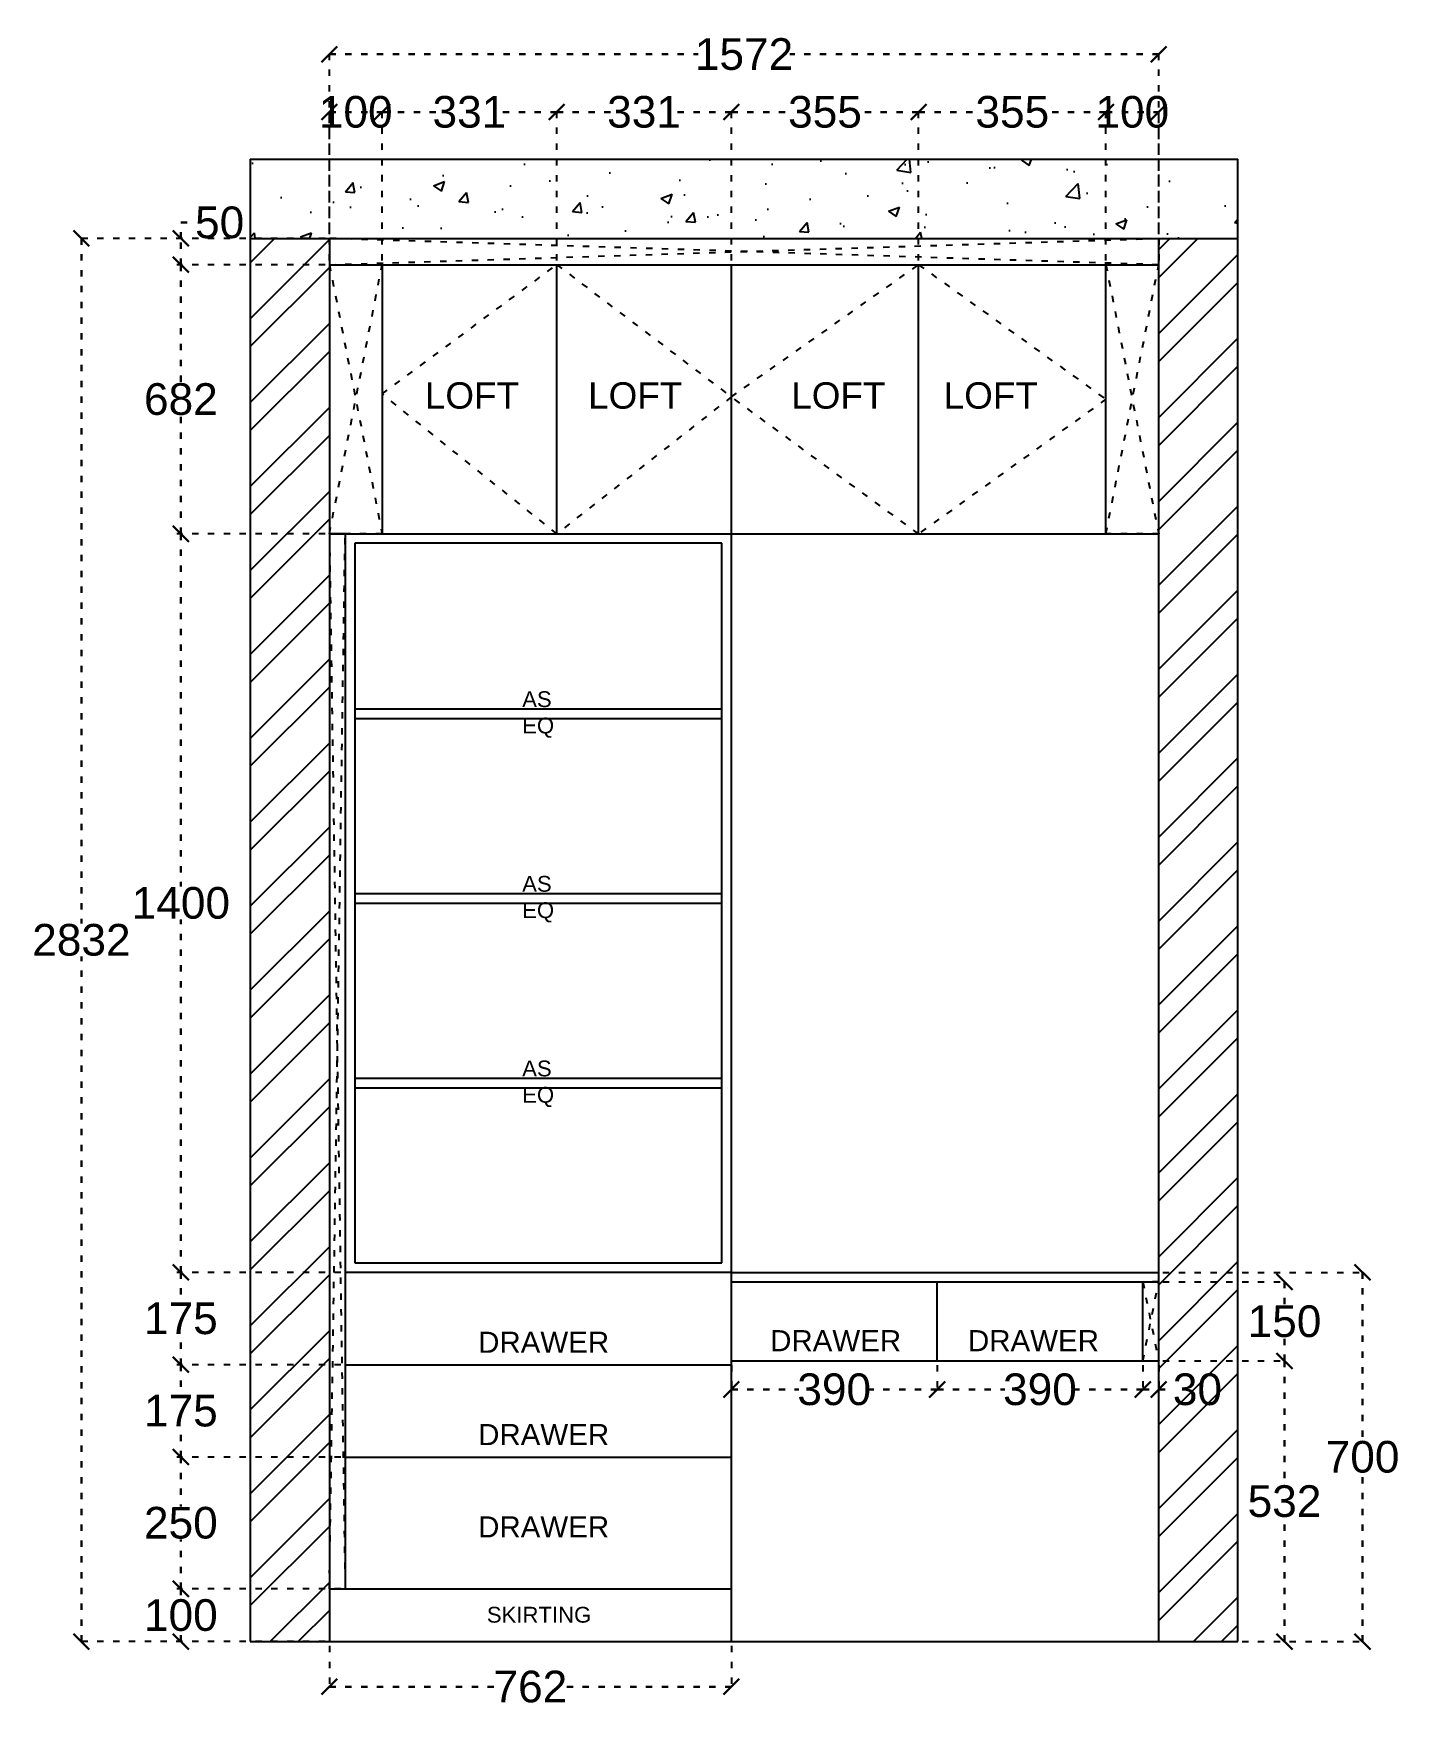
# Model space of a CAD drawing. Header units: millimetres. Extents: x 220712 to 1505573, y -354410 to 241923.
# Drawn here: x 292972 to 295560, y 116507 to 119680 of the extents above; entities that cross this region are included whole.
import ezdxf

# ---------------------------------------------------------------- set-up
doc = ezdxf.new("R2010")
doc.units = ezdxf.units.MM
doc.header["$MEASUREMENT"] = 0
doc.linetypes.add('ACAD_ISO03W100', pattern=[30, 12, -18])
doc.layers.add('Walls', color=253, linetype='Continuous')
doc.layers.add('Words', color=7, linetype='Continuous')
doc.styles.get("Standard").update_dxf_attribs({"font": 'arial.ttf'})
doc.dimstyles.get("Standard").update_dxf_attribs({"dimtxt": 60, "dimasz": 30, "dimexe": 7.75, "dimexo": 8.13, "dimgap": 0.63, "dimtad": 0, "dimtih": 1, "dimtoh": 1, "dimdec": 0, "dimzin": 0, "dimtxsty": 'Standard', "dimblk": 'OBLIQUE', "dimcen": 2.25, "dimclrd": 1, "dimclre": 1, "dimclrt": 1, "dimadec": 0, "dimazin": 0, "dimtfac": 1, "dimtdec": 0, "dimtofl": 0, "dimtmove": 0, "dimatfit": 3, "dimfxl": 1, "dimtolj": 1, "dimtzin": 0, "dimlwd": 30, "dimarcsym": 0})

# ---------------------------------------------------------------- blocks, each defined once
blk = doc.blocks.new('_Oblique')
at = {"color": 0, "linetype": 'ByBlock', "lineweight": -2}
blk.add_line((-0.5, -0.5), (0.5, 0.5), dxfattribs=at)
blk = doc.blocks.new('*D716')
at = {"layer": 'Defpoints', "color": 0, "linetype": 'ACAD_ISO03W100', "transparency": 16777216}
for p in [(293533.2, 116631.5), (294295.2, 116631.5), (294295.2, 116546)]:
    blk.add_point(p, dxfattribs=at)
at = {"layer": 'Walls', "color": 1, "linetype": 'ACAD_ISO03W100', "lineweight": -2, "transparency": 16777216}
for p, q in [((293533.2, 116623.4), (293533.2, 116538.2)), ((294295.2, 116623.4), (294295.2, 116538.2))]:
    blk.add_line(p, q, dxfattribs=at)
at = {"layer": 'Walls', "color": 1, "linetype": 'ACAD_ISO03W100', "lineweight": 30, "transparency": 16777216}
for p, q in [((293533.2, 116546), (293847.8, 116546)), ((294295.2, 116546), (293980.5, 116546))]:
    blk.add_line(p, q, dxfattribs=at)
at = {"layer": 'Walls', "color": 1, "linetype": 'ACAD_ISO03W100', "lineweight": 30, "transparency": 16777216, "xscale": 30, "yscale": 30, "zscale": 30, "rotation": 180}
blk.add_blockref('_Oblique', (293533.2, 116546), dxfattribs=at)
at = {"layer": 'Walls', "color": 1, "linetype": 'ACAD_ISO03W100', "lineweight": 30, "transparency": 16777216, "xscale": 30, "yscale": 30, "zscale": 30}
blk.add_blockref('_Oblique', (294295.2, 116546), dxfattribs=at)
at = {"layer": 'Walls', "color": 1, "linetype": 'ACAD_ISO03W100', "transparency": 16777216, "insert": (293914.2, 116546), "char_height": 60, "attachment_point": 5}
blk.add_mtext('\\A1;762', dxfattribs=at)
blk = doc.blocks.new('*D717')
at = {"layer": 'Defpoints', "color": 0, "linetype": 'ACAD_ISO03W100', "transparency": 16777216}
for p in [(294685.19, 117163.5), (295075.19, 117163.5), (295075.19, 117109.5)]:
    blk.add_point(p, dxfattribs=at)
at = {"layer": 'Walls', "color": 1, "linetype": 'ACAD_ISO03W100', "lineweight": -2, "transparency": 16777216}
for p, q in [((294685.19, 117155.37), (294685.19, 117101.75)), ((295075.19, 117155.37), (295075.19, 117101.75))]:
    blk.add_line(p, q, dxfattribs=at)
at = {"layer": 'Walls', "color": 1, "linetype": 'ACAD_ISO03W100', "lineweight": 30, "transparency": 16777216}
for p, q in [((294685.19, 117109.5), (294813.400382, 117109.5)), ((295075.19, 117109.5), (294946.979618, 117109.5))]:
    blk.add_line(p, q, dxfattribs=at)
at = {"layer": 'Walls', "color": 1, "linetype": 'ACAD_ISO03W100', "lineweight": 30, "transparency": 16777216, "xscale": 30, "yscale": 30, "zscale": 30, "rotation": 180}
blk.add_blockref('_Oblique', (294685.19, 117109.5), dxfattribs=at)
at = {"layer": 'Walls', "color": 1, "linetype": 'ACAD_ISO03W100', "lineweight": 30, "transparency": 16777216, "xscale": 30, "yscale": 30, "zscale": 30}
blk.add_blockref('_Oblique', (295075.19, 117109.5), dxfattribs=at)
at = {"layer": 'Walls', "color": 1, "linetype": 'ACAD_ISO03W100', "transparency": 16777216, "insert": (294880.19, 117109.5), "char_height": 60, "attachment_point": 5}
blk.add_mtext('\\A1;390', dxfattribs=at)
blk = doc.blocks.new('*D732')
at = {"layer": 'Defpoints', "color": 0, "linetype": 'ACAD_ISO03W100', "transparency": 16777216}
for p in [(294295.19, 117163.5), (294685.19, 117163.5), (294685.19, 117109.5)]:
    blk.add_point(p, dxfattribs=at)
at = {"layer": 'Walls', "color": 1, "linetype": 'ACAD_ISO03W100', "lineweight": -2, "transparency": 16777216}
for p, q in [((294295.19, 117155.37), (294295.19, 117101.75)), ((294685.19, 117155.37), (294685.19, 117101.75))]:
    blk.add_line(p, q, dxfattribs=at)
at = {"layer": 'Walls', "color": 1, "linetype": 'ACAD_ISO03W100', "lineweight": 30, "transparency": 16777216}
for p, q in [((294295.19, 117109.5), (294423.400382, 117109.5)), ((294685.19, 117109.5), (294556.979618, 117109.5))]:
    blk.add_line(p, q, dxfattribs=at)
at = {"layer": 'Walls', "color": 1, "linetype": 'ACAD_ISO03W100', "lineweight": 30, "transparency": 16777216, "xscale": 30, "yscale": 30, "zscale": 30, "rotation": 180}
blk.add_blockref('_Oblique', (294295.19, 117109.5), dxfattribs=at)
at = {"layer": 'Walls', "color": 1, "linetype": 'ACAD_ISO03W100', "lineweight": 30, "transparency": 16777216, "xscale": 30, "yscale": 30, "zscale": 30}
blk.add_blockref('_Oblique', (294685.19, 117109.5), dxfattribs=at)
at = {"layer": 'Walls', "color": 1, "linetype": 'ACAD_ISO03W100', "transparency": 16777216, "insert": (294490.19, 117109.5), "char_height": 60, "attachment_point": 5}
blk.add_mtext('\\A1;390', dxfattribs=at)
blk = doc.blocks.new('*D733')
at = {"layer": 'Defpoints', "color": 0, "linetype": 'ACAD_ISO03W100', "transparency": 16777216}
for p in [(295075.2, 117163.5), (295105.2, 117163.5), (295105.2, 117109.5)]:
    blk.add_point(p, dxfattribs=at)
at = {"layer": 'Walls', "color": 1, "linetype": 'ACAD_ISO03W100', "lineweight": -2, "transparency": 16777216}
for p, q in [((295075.2, 117155.4), (295075.2, 117101.8)), ((295105.2, 117155.4), (295105.2, 117101.8))]:
    blk.add_line(p, q, dxfattribs=at)
at = {"layer": 'Walls', "color": 1, "linetype": 'ACAD_ISO03W100', "lineweight": 30, "transparency": 16777216}
for p, q in [((295075.2, 117109.5), (295105.2, 117109.5)), ((295105.2, 117109.5), (295135.2, 117109.5))]:
    blk.add_line(p, q, dxfattribs=at)
at = {"layer": 'Walls', "color": 1, "linetype": 'ACAD_ISO03W100', "lineweight": 30, "transparency": 16777216, "xscale": 30, "yscale": 30, "zscale": 30, "rotation": 180}
blk.add_blockref('_Oblique', (295075.2, 117109.5), dxfattribs=at)
at = {"layer": 'Walls', "color": 1, "linetype": 'ACAD_ISO03W100', "lineweight": 30, "transparency": 16777216, "xscale": 30, "yscale": 30, "zscale": 30}
blk.add_blockref('_Oblique', (295105.2, 117109.5), dxfattribs=at)
at = {"layer": 'Walls', "color": 1, "linetype": 'ACAD_ISO03W100', "transparency": 16777216, "insert": (295178.7, 117109.5), "char_height": 60, "attachment_point": 5}
blk.add_mtext('\\A1;30', dxfattribs=at)
blk = doc.blocks.new('*D734')
at = {"layer": 'Defpoints', "color": 0, "linetype": 'ACAD_ISO03W100', "transparency": 16777216}
for p in [(293251.7, 116731.5), (293533.2, 116731.5), (293533.2, 116631.5)]:
    blk.add_point(p, dxfattribs=at)
at = {"layer": 'Walls', "color": 1, "linetype": 'ACAD_ISO03W100', "lineweight": -2, "transparency": 16777216}
for p, q in [((293525.1, 116731.5), (293243.9, 116731.5)), ((293525.1, 116631.5), (293243.9, 116631.5))]:
    blk.add_line(p, q, dxfattribs=at)
at = {"layer": 'Walls', "color": 1, "linetype": 'ACAD_ISO03W100', "lineweight": 30, "transparency": 16777216}
for p, q in [((293251.7, 116731.5), (293251.7, 116712.8)), ((293251.7, 116631.5), (293251.7, 116650.2))]:
    blk.add_line(p, q, dxfattribs=at)
at = {"layer": 'Walls', "color": 1, "linetype": 'ACAD_ISO03W100', "lineweight": 30, "transparency": 16777216, "xscale": 30, "yscale": 30, "zscale": 30}
for p, rotation in [((293251.7, 116731.5), 90), ((293251.7, 116631.5), 270)]:
    blk.add_blockref('_Oblique', p, dxfattribs=dict(at, rotation=rotation))
at = {"layer": 'Walls', "color": 1, "linetype": 'ACAD_ISO03W100', "transparency": 16777216, "insert": (293251.7, 116681.5), "char_height": 60, "attachment_point": 5}
blk.add_mtext('\\A1;100', dxfattribs=at)
blk = doc.blocks.new('*D735')
at = {"layer": 'Defpoints', "color": 0, "linetype": 'ACAD_ISO03W100', "transparency": 16777216}
for p in [(293251.7, 116981.5), (293563.2, 116981.5), (293563.2, 116731.5)]:
    blk.add_point(p, dxfattribs=at)
at = {"layer": 'Walls', "color": 1, "linetype": 'ACAD_ISO03W100', "lineweight": -2, "transparency": 16777216}
for p, q in [((293555.1, 116981.5), (293243.9, 116981.5)), ((293555.1, 116731.5), (293243.9, 116731.5))]:
    blk.add_line(p, q, dxfattribs=at)
at = {"layer": 'Walls', "color": 1, "linetype": 'ACAD_ISO03W100', "lineweight": 30, "transparency": 16777216}
for p, q in [((293251.7, 116981.5), (293251.7, 116887.8)), ((293251.7, 116731.5), (293251.7, 116825.2))]:
    blk.add_line(p, q, dxfattribs=at)
at = {"layer": 'Walls', "color": 1, "linetype": 'ACAD_ISO03W100', "lineweight": 30, "transparency": 16777216, "xscale": 30, "yscale": 30, "zscale": 30}
for p, rotation in [((293251.7, 116981.5), 90), ((293251.7, 116731.5), 270)]:
    blk.add_blockref('_Oblique', p, dxfattribs=dict(at, rotation=rotation))
at = {"layer": 'Walls', "color": 1, "linetype": 'ACAD_ISO03W100', "transparency": 16777216, "insert": (293251.7, 116856.5), "char_height": 60, "attachment_point": 5}
blk.add_mtext('\\A1;250', dxfattribs=at)
blk = doc.blocks.new('*D736')
at = {"layer": 'Defpoints', "color": 0, "linetype": 'ACAD_ISO03W100', "transparency": 16777216}
for p in [(293251.7, 117156.5), (293563.2, 117156.5), (293563.2, 116981.5)]:
    blk.add_point(p, dxfattribs=at)
at = {"layer": 'Walls', "color": 1, "linetype": 'ACAD_ISO03W100', "lineweight": -2, "transparency": 16777216}
for p, q in [((293555.1, 117156.5), (293243.9, 117156.5)), ((293555.1, 116981.5), (293243.9, 116981.5))]:
    blk.add_line(p, q, dxfattribs=at)
at = {"layer": 'Walls', "color": 1, "linetype": 'ACAD_ISO03W100', "lineweight": 30, "transparency": 16777216}
for p, q in [((293251.7, 117156.5), (293251.7, 117100.3)), ((293251.7, 116981.5), (293251.7, 117037.7))]:
    blk.add_line(p, q, dxfattribs=at)
at = {"layer": 'Walls', "color": 1, "linetype": 'ACAD_ISO03W100', "lineweight": 30, "transparency": 16777216, "xscale": 30, "yscale": 30, "zscale": 30}
for p, rotation in [((293251.7, 117156.5), 90), ((293251.7, 116981.5), 270)]:
    blk.add_blockref('_Oblique', p, dxfattribs=dict(at, rotation=rotation))
at = {"layer": 'Walls', "color": 1, "linetype": 'ACAD_ISO03W100', "transparency": 16777216, "insert": (293251.7, 117069), "char_height": 60, "attachment_point": 5}
blk.add_mtext('\\A1;175', dxfattribs=at)
blk = doc.blocks.new('*D724')
at = {"layer": 'Defpoints', "color": 0, "linetype": 'ACAD_ISO03W100', "transparency": 16777216}
for p in [(293251.7, 117331.5), (293563.2, 117331.5), (293563.2, 117156.5)]:
    blk.add_point(p, dxfattribs=at)
at = {"layer": 'Walls', "color": 1, "linetype": 'ACAD_ISO03W100', "lineweight": -2, "transparency": 16777216}
for p, q in [((293555.1, 117331.5), (293243.9, 117331.5)), ((293555.1, 117156.5), (293243.9, 117156.5))]:
    blk.add_line(p, q, dxfattribs=at)
at = {"layer": 'Walls', "color": 1, "linetype": 'ACAD_ISO03W100', "lineweight": 30, "transparency": 16777216}
for p, q in [((293251.7, 117331.5), (293251.7, 117275.3)), ((293251.7, 117156.5), (293251.7, 117212.7))]:
    blk.add_line(p, q, dxfattribs=at)
at = {"layer": 'Walls', "color": 1, "linetype": 'ACAD_ISO03W100', "lineweight": 30, "transparency": 16777216, "xscale": 30, "yscale": 30, "zscale": 30}
for p, rotation in [((293251.7, 117331.5), 90), ((293251.7, 117156.5), 270)]:
    blk.add_blockref('_Oblique', p, dxfattribs=dict(at, rotation=rotation))
at = {"layer": 'Walls', "color": 1, "linetype": 'ACAD_ISO03W100', "transparency": 16777216, "insert": (293251.7, 117244), "char_height": 60, "attachment_point": 5}
blk.add_mtext('\\A1;175', dxfattribs=at)
blk = doc.blocks.new('*D725')
at = {"layer": 'Defpoints', "color": 0, "linetype": 'ACAD_ISO03W100', "transparency": 16777216}
for p in [(293251.7, 118731.5), (293563.2, 118731.5), (293563.2, 117331.5)]:
    blk.add_point(p, dxfattribs=at)
at = {"layer": 'Walls', "color": 1, "linetype": 'ACAD_ISO03W100', "lineweight": -2, "transparency": 16777216}
for p, q in [((293555.1, 118731.5), (293243.9, 118731.5)), ((293555.1, 117331.5), (293243.9, 117331.5))]:
    blk.add_line(p, q, dxfattribs=at)
at = {"layer": 'Walls', "color": 1, "linetype": 'ACAD_ISO03W100', "lineweight": 30, "transparency": 16777216}
for p, q in [((293251.7, 118731.5), (293251.7, 118062.8)), ((293251.7, 117331.5), (293251.7, 118000.2))]:
    blk.add_line(p, q, dxfattribs=at)
at = {"layer": 'Walls', "color": 1, "linetype": 'ACAD_ISO03W100', "lineweight": 30, "transparency": 16777216, "xscale": 30, "yscale": 30, "zscale": 30}
for p, rotation in [((293251.7, 118731.5), 90), ((293251.7, 117331.5), 270)]:
    blk.add_blockref('_Oblique', p, dxfattribs=dict(at, rotation=rotation))
at = {"layer": 'Walls', "color": 1, "linetype": 'ACAD_ISO03W100', "transparency": 16777216, "insert": (293251.7, 118031.5), "char_height": 60, "attachment_point": 5}
blk.add_mtext('\\A1;1400', dxfattribs=at)
blk = doc.blocks.new('*D726')
at = {"layer": 'Defpoints', "color": 0, "linetype": 'ACAD_ISO03W100', "transparency": 16777216}
for p in [(293251.7, 119241.5), (293533.2, 119241.5), (293533.2, 118731.5)]:
    blk.add_point(p, dxfattribs=at)
at = {"layer": 'Walls', "color": 1, "linetype": 'ACAD_ISO03W100', "lineweight": -2, "transparency": 16777216}
for p, q in [((293525.1, 119241.5), (293243.9, 119241.5)), ((293525.1, 118731.5), (293243.9, 118731.5))]:
    blk.add_line(p, q, dxfattribs=at)
at = {"layer": 'Walls', "color": 1, "linetype": 'ACAD_ISO03W100', "lineweight": 30, "transparency": 16777216}
for p, q in [((293251.7, 119241.5), (293251.7, 119017.8)), ((293251.7, 118731.5), (293251.7, 118955.2))]:
    blk.add_line(p, q, dxfattribs=at)
at = {"layer": 'Walls', "color": 1, "linetype": 'ACAD_ISO03W100', "lineweight": 30, "transparency": 16777216, "xscale": 30, "yscale": 30, "zscale": 30}
for p, rotation in [((293251.7, 119241.5), 90), ((293251.7, 118731.5), 270)]:
    blk.add_blockref('_Oblique', p, dxfattribs=dict(at, rotation=rotation))
at = {"layer": 'Walls', "color": 1, "linetype": 'ACAD_ISO03W100', "transparency": 16777216, "insert": (293251.7, 118986.5), "char_height": 60, "attachment_point": 5}
blk.add_mtext('\\A1;682', dxfattribs=at)
blk = doc.blocks.new('*D728')
at = {"layer": 'Defpoints', "color": 0, "linetype": 'ACAD_ISO03W100', "transparency": 16777216}
for p in [(293251.69, 119291.5), (293533.19, 119291.5), (293533.19, 119241.5)]:
    blk.add_point(p, dxfattribs=at)
at = {"layer": 'Walls', "color": 1, "linetype": 'ACAD_ISO03W100', "lineweight": 30, "transparency": 16777216}
for p, q in [((293251.69, 119291.5), (293251.69, 119321.5)), ((293251.69, 119321.5), (293281.69, 119321.5)), ((293251.69, 119241.5), (293251.69, 119291.5))]:
    blk.add_line(p, q, dxfattribs=at)
at = {"layer": 'Walls', "color": 1, "linetype": 'ACAD_ISO03W100', "lineweight": -2, "transparency": 16777216}
for p, q in [((293525.06, 119291.5), (293243.94, 119291.5)), ((293525.06, 119241.5), (293243.94, 119241.5))]:
    blk.add_line(p, q, dxfattribs=at)
at = {"layer": 'Walls', "color": 1, "linetype": 'ACAD_ISO03W100', "lineweight": 30, "transparency": 16777216, "xscale": 30, "yscale": 30, "zscale": 30}
for p, rotation in [((293251.69, 119291.5), 90), ((293251.69, 119241.5), 270)]:
    blk.add_blockref('_Oblique', p, dxfattribs=dict(at, rotation=rotation))
at = {"layer": 'Walls', "color": 1, "linetype": 'ACAD_ISO03W100', "transparency": 16777216, "insert": (293325.19176, 119321.5), "char_height": 60, "attachment_point": 5}
blk.add_mtext('\\A1;50', dxfattribs=at)
blk = doc.blocks.new('*D729')
at = {"layer": 'Defpoints', "color": 0, "linetype": 'ACAD_ISO03W100', "transparency": 16777216}
for p in [(293633.19, 119531), (293533.19, 119241.5), (293633.19, 119241.5)]:
    blk.add_point(p, dxfattribs=at)
at = {"layer": 'Walls', "color": 1, "linetype": 'ACAD_ISO03W100', "lineweight": -2, "transparency": 16777216}
for p, q in [((293533.19, 119249.63), (293533.19, 119538.75)), ((293633.19, 119249.63), (293633.19, 119538.75))]:
    blk.add_line(p, q, dxfattribs=at)
at = {"layer": 'Walls', "color": 1, "linetype": 'ACAD_ISO03W100', "lineweight": 30, "transparency": 16777216}
blk.add_line((293533.19, 119531), (293633.19, 119531), dxfattribs=at)
at = {"layer": 'Walls', "color": 1, "linetype": 'ACAD_ISO03W100', "lineweight": 30, "transparency": 16777216, "xscale": 30, "yscale": 30, "zscale": 30, "rotation": 180}
blk.add_blockref('_Oblique', (293533.19, 119531), dxfattribs=at)
at = {"layer": 'Walls', "color": 1, "linetype": 'ACAD_ISO03W100', "lineweight": 30, "transparency": 16777216, "xscale": 30, "yscale": 30, "zscale": 30}
blk.add_blockref('_Oblique', (293633.19, 119531), dxfattribs=at)
at = {"layer": 'Walls', "color": 1, "linetype": 'ACAD_ISO03W100', "transparency": 16777216, "insert": (293583.19, 119531), "char_height": 60, "attachment_point": 5}
blk.add_mtext('\\A1;100', dxfattribs=at)
blk = doc.blocks.new('*D730')
at = {"layer": 'Defpoints', "color": 0, "linetype": 'ACAD_ISO03W100', "transparency": 16777216}
for p in [(293964.2, 119531), (293633.2, 119241.5), (293964.2, 119241.5)]:
    blk.add_point(p, dxfattribs=at)
at = {"layer": 'Walls', "color": 1, "linetype": 'ACAD_ISO03W100', "lineweight": -2, "transparency": 16777216}
for p, q in [((293633.2, 119249.6), (293633.2, 119538.8)), ((293964.2, 119249.6), (293964.2, 119538.8))]:
    blk.add_line(p, q, dxfattribs=at)
at = {"layer": 'Walls', "color": 1, "linetype": 'ACAD_ISO03W100', "lineweight": 30, "transparency": 16777216}
for p, q in [((293633.2, 119531), (293737.6, 119531)), ((293964.2, 119531), (293859.8, 119531))]:
    blk.add_line(p, q, dxfattribs=at)
at = {"layer": 'Walls', "color": 1, "linetype": 'ACAD_ISO03W100', "lineweight": 30, "transparency": 16777216, "xscale": 30, "yscale": 30, "zscale": 30, "rotation": 180}
blk.add_blockref('_Oblique', (293633.2, 119531), dxfattribs=at)
at = {"layer": 'Walls', "color": 1, "linetype": 'ACAD_ISO03W100', "lineweight": 30, "transparency": 16777216, "xscale": 30, "yscale": 30, "zscale": 30}
blk.add_blockref('_Oblique', (293964.2, 119531), dxfattribs=at)
at = {"layer": 'Walls', "color": 1, "linetype": 'ACAD_ISO03W100', "transparency": 16777216, "insert": (293798.7, 119531), "char_height": 60, "attachment_point": 5}
blk.add_mtext('\\A1;331', dxfattribs=at)
blk = doc.blocks.new('*D731')
at = {"layer": 'Defpoints', "color": 0, "linetype": 'ACAD_ISO03W100', "transparency": 16777216}
for p in [(293964.2, 119531), (293964.2, 119241.5), (294295.2, 119241.5)]:
    blk.add_point(p, dxfattribs=at)
at = {"layer": 'Walls', "color": 1, "linetype": 'ACAD_ISO03W100', "lineweight": -2, "transparency": 16777216}
for p, q in [((293964.2, 119249.6), (293964.2, 119538.8)), ((294295.2, 119249.6), (294295.2, 119538.8))]:
    blk.add_line(p, q, dxfattribs=at)
at = {"layer": 'Walls', "color": 1, "linetype": 'ACAD_ISO03W100', "lineweight": 30, "transparency": 16777216}
for p, q in [((293964.2, 119531), (294068.6, 119531)), ((294295.2, 119531), (294190.8, 119531))]:
    blk.add_line(p, q, dxfattribs=at)
at = {"layer": 'Walls', "color": 1, "linetype": 'ACAD_ISO03W100', "lineweight": 30, "transparency": 16777216, "xscale": 30, "yscale": 30, "zscale": 30, "rotation": 180}
blk.add_blockref('_Oblique', (293964.2, 119531), dxfattribs=at)
at = {"layer": 'Walls', "color": 1, "linetype": 'ACAD_ISO03W100', "lineweight": 30, "transparency": 16777216, "xscale": 30, "yscale": 30, "zscale": 30}
blk.add_blockref('_Oblique', (294295.2, 119531), dxfattribs=at)
at = {"layer": 'Walls', "color": 1, "linetype": 'ACAD_ISO03W100', "transparency": 16777216, "insert": (294129.7, 119531), "char_height": 60, "attachment_point": 5}
blk.add_mtext('\\A1;331', dxfattribs=at)
blk = doc.blocks.new('*D718')
at = {"layer": 'Defpoints', "color": 0, "linetype": 'ACAD_ISO03W100', "transparency": 16777216}
for p in [(294295.2, 119531), (294295.2, 119241.5), (294650.2, 119241.5)]:
    blk.add_point(p, dxfattribs=at)
at = {"layer": 'Walls', "color": 1, "linetype": 'ACAD_ISO03W100', "lineweight": -2, "transparency": 16777216}
for p, q in [((294295.2, 119249.6), (294295.2, 119538.8)), ((294650.2, 119249.6), (294650.2, 119538.8))]:
    blk.add_line(p, q, dxfattribs=at)
at = {"layer": 'Walls', "color": 1, "linetype": 'ACAD_ISO03W100', "lineweight": 30, "transparency": 16777216}
for p, q in [((294295.2, 119531), (294405.6, 119531)), ((294650.2, 119531), (294539.8, 119531))]:
    blk.add_line(p, q, dxfattribs=at)
at = {"layer": 'Walls', "color": 1, "linetype": 'ACAD_ISO03W100', "lineweight": 30, "transparency": 16777216, "xscale": 30, "yscale": 30, "zscale": 30, "rotation": 180}
blk.add_blockref('_Oblique', (294295.2, 119531), dxfattribs=at)
at = {"layer": 'Walls', "color": 1, "linetype": 'ACAD_ISO03W100', "lineweight": 30, "transparency": 16777216, "xscale": 30, "yscale": 30, "zscale": 30}
blk.add_blockref('_Oblique', (294650.2, 119531), dxfattribs=at)
at = {"layer": 'Walls', "color": 1, "linetype": 'ACAD_ISO03W100', "transparency": 16777216, "insert": (294472.7, 119531), "char_height": 60, "attachment_point": 5}
blk.add_mtext('\\A1;355', dxfattribs=at)
blk = doc.blocks.new('*D719')
at = {"layer": 'Defpoints', "color": 0, "linetype": 'ACAD_ISO03W100', "transparency": 16777216}
for p in [(294650.2, 119531), (294650.2, 119241.5), (295005.2, 119241.5)]:
    blk.add_point(p, dxfattribs=at)
at = {"layer": 'Walls', "color": 1, "linetype": 'ACAD_ISO03W100', "lineweight": -2, "transparency": 16777216}
for p, q in [((294650.2, 119249.6), (294650.2, 119538.8)), ((295005.2, 119249.6), (295005.2, 119538.8))]:
    blk.add_line(p, q, dxfattribs=at)
at = {"layer": 'Walls', "color": 1, "linetype": 'ACAD_ISO03W100', "lineweight": 30, "transparency": 16777216}
for p, q in [((294650.2, 119531), (294760.6, 119531)), ((295005.2, 119531), (294894.8, 119531))]:
    blk.add_line(p, q, dxfattribs=at)
at = {"layer": 'Walls', "color": 1, "linetype": 'ACAD_ISO03W100', "lineweight": 30, "transparency": 16777216, "xscale": 30, "yscale": 30, "zscale": 30, "rotation": 180}
blk.add_blockref('_Oblique', (294650.2, 119531), dxfattribs=at)
at = {"layer": 'Walls', "color": 1, "linetype": 'ACAD_ISO03W100', "lineweight": 30, "transparency": 16777216, "xscale": 30, "yscale": 30, "zscale": 30}
blk.add_blockref('_Oblique', (295005.2, 119531), dxfattribs=at)
at = {"layer": 'Walls', "color": 1, "linetype": 'ACAD_ISO03W100', "transparency": 16777216, "insert": (294827.7, 119531), "char_height": 60, "attachment_point": 5}
blk.add_mtext('\\A1;355', dxfattribs=at)
blk = doc.blocks.new('*D720')
at = {"layer": 'Defpoints', "color": 0, "linetype": 'ACAD_ISO03W100', "transparency": 16777216}
for p in [(295105.19, 119531), (295005.19, 119241.5), (295105.19, 119241.5)]:
    blk.add_point(p, dxfattribs=at)
at = {"layer": 'Walls', "color": 1, "linetype": 'ACAD_ISO03W100', "lineweight": -2, "transparency": 16777216}
for p, q in [((295005.19, 119249.63), (295005.19, 119538.75)), ((295105.19, 119249.63), (295105.19, 119538.75))]:
    blk.add_line(p, q, dxfattribs=at)
at = {"layer": 'Walls', "color": 1, "linetype": 'ACAD_ISO03W100', "lineweight": 30, "transparency": 16777216}
blk.add_line((295005.19, 119531), (295105.19, 119531), dxfattribs=at)
at = {"layer": 'Walls', "color": 1, "linetype": 'ACAD_ISO03W100', "lineweight": 30, "transparency": 16777216, "xscale": 30, "yscale": 30, "zscale": 30, "rotation": 180}
blk.add_blockref('_Oblique', (295005.19, 119531), dxfattribs=at)
at = {"layer": 'Walls', "color": 1, "linetype": 'ACAD_ISO03W100', "lineweight": 30, "transparency": 16777216, "xscale": 30, "yscale": 30, "zscale": 30}
blk.add_blockref('_Oblique', (295105.19, 119531), dxfattribs=at)
at = {"layer": 'Walls', "color": 1, "linetype": 'ACAD_ISO03W100', "transparency": 16777216, "insert": (295055.19, 119531), "char_height": 60, "attachment_point": 5}
blk.add_mtext('\\A1;100', dxfattribs=at)
blk = doc.blocks.new('*D715')
at = {"layer": 'Defpoints', "color": 0, "linetype": 'ACAD_ISO03W100', "transparency": 16777216}
for p in [(295105.2, 119640.5), (293533.2, 119291.5), (295105.2, 119291.5)]:
    blk.add_point(p, dxfattribs=at)
at = {"layer": 'Walls', "color": 1, "linetype": 'ACAD_ISO03W100', "lineweight": -2, "transparency": 16777216}
for p, q in [((293533.2, 119299.6), (293533.2, 119648.2)), ((295105.2, 119299.6), (295105.2, 119648.2))]:
    blk.add_line(p, q, dxfattribs=at)
at = {"layer": 'Walls', "color": 1, "linetype": 'ACAD_ISO03W100', "lineweight": 30, "transparency": 16777216}
for p, q in [((293533.2, 119640.5), (294232.1, 119640.5)), ((295105.2, 119640.5), (294406.3, 119640.5))]:
    blk.add_line(p, q, dxfattribs=at)
at = {"layer": 'Walls', "color": 1, "linetype": 'ACAD_ISO03W100', "lineweight": 30, "transparency": 16777216, "xscale": 30, "yscale": 30, "zscale": 30, "rotation": 180}
blk.add_blockref('_Oblique', (293533.2, 119640.5), dxfattribs=at)
at = {"layer": 'Walls', "color": 1, "linetype": 'ACAD_ISO03W100', "lineweight": 30, "transparency": 16777216, "xscale": 30, "yscale": 30, "zscale": 30}
blk.add_blockref('_Oblique', (295105.2, 119640.5), dxfattribs=at)
at = {"layer": 'Walls', "color": 1, "linetype": 'ACAD_ISO03W100', "transparency": 16777216, "insert": (294319.2, 119640.5), "char_height": 60, "attachment_point": 5}
blk.add_mtext('\\A1;1572', dxfattribs=at)
blk = doc.blocks.new('*D721')
at = {"layer": 'Defpoints', "color": 0, "linetype": 'ACAD_ISO03W100', "transparency": 16777216}
for p in [(295105.2, 117163.5), (295105.2, 116631.5), (295343.7, 116631.5)]:
    blk.add_point(p, dxfattribs=at)
at = {"layer": 'Walls', "color": 1, "linetype": 'ACAD_ISO03W100', "lineweight": -2, "transparency": 16777216}
for p, q in [((295113.3, 117163.5), (295351.4, 117163.5)), ((295113.3, 116631.5), (295351.4, 116631.5))]:
    blk.add_line(p, q, dxfattribs=at)
at = {"layer": 'Walls', "color": 1, "linetype": 'ACAD_ISO03W100', "lineweight": 30, "transparency": 16777216}
for p, q in [((295343.7, 117163.5), (295343.7, 116928.8)), ((295343.7, 116631.5), (295343.7, 116866.2))]:
    blk.add_line(p, q, dxfattribs=at)
at = {"layer": 'Walls', "color": 1, "linetype": 'ACAD_ISO03W100', "lineweight": 30, "transparency": 16777216, "xscale": 30, "yscale": 30, "zscale": 30}
for p, rotation in [((295343.7, 117163.5), 90), ((295343.7, 116631.5), 270)]:
    blk.add_blockref('_Oblique', p, dxfattribs=dict(at, rotation=rotation))
at = {"layer": 'Walls', "color": 1, "linetype": 'ACAD_ISO03W100', "transparency": 16777216, "insert": (295343.7, 116897.5), "char_height": 60, "attachment_point": 5}
blk.add_mtext('\\A1;532', dxfattribs=at)
blk = doc.blocks.new('*D722')
at = {"layer": 'Defpoints', "color": 0, "linetype": 'ACAD_ISO03W100', "transparency": 16777216}
for p in [(295105.2, 117313.5), (295343.7, 117313.5), (295105.2, 117163.5)]:
    blk.add_point(p, dxfattribs=at)
at = {"layer": 'Walls', "color": 1, "linetype": 'ACAD_ISO03W100', "lineweight": -2, "transparency": 16777216}
for p, q in [((295113.3, 117313.5), (295351.4, 117313.5)), ((295113.3, 117163.5), (295351.4, 117163.5))]:
    blk.add_line(p, q, dxfattribs=at)
at = {"layer": 'Walls', "color": 1, "linetype": 'ACAD_ISO03W100', "lineweight": 30, "transparency": 16777216}
for p, q in [((295343.7, 117313.5), (295343.7, 117269.8)), ((295343.7, 117163.5), (295343.7, 117207.2))]:
    blk.add_line(p, q, dxfattribs=at)
at = {"layer": 'Walls', "color": 1, "linetype": 'ACAD_ISO03W100', "lineweight": 30, "transparency": 16777216, "xscale": 30, "yscale": 30, "zscale": 30}
for p, rotation in [((295343.7, 117313.5), 90), ((295343.7, 117163.5), 270)]:
    blk.add_blockref('_Oblique', p, dxfattribs=dict(at, rotation=rotation))
at = {"layer": 'Walls', "color": 1, "linetype": 'ACAD_ISO03W100', "transparency": 16777216, "insert": (295343.7, 117238.5), "char_height": 60, "attachment_point": 5}
blk.add_mtext('\\A1;150', dxfattribs=at)
blk = doc.blocks.new('*D723')
at = {"layer": 'Defpoints', "color": 0, "linetype": 'ACAD_ISO03W100', "transparency": 16777216}
for p in [(295105.2, 117331.5), (295105.2, 116631.5), (295491.7, 116631.5)]:
    blk.add_point(p, dxfattribs=at)
at = {"layer": 'Walls', "color": 1, "linetype": 'ACAD_ISO03W100', "lineweight": -2, "transparency": 16777216}
for p, q in [((295113.3, 117331.5), (295499.4, 117331.5)), ((295113.3, 116631.5), (295499.4, 116631.5))]:
    blk.add_line(p, q, dxfattribs=at)
at = {"layer": 'Walls', "color": 1, "linetype": 'ACAD_ISO03W100', "lineweight": 30, "transparency": 16777216}
for p, q in [((295491.7, 117331.5), (295491.7, 117012.8)), ((295491.7, 116631.5), (295491.7, 116950.2))]:
    blk.add_line(p, q, dxfattribs=at)
at = {"layer": 'Walls', "color": 1, "linetype": 'ACAD_ISO03W100', "lineweight": 30, "transparency": 16777216, "xscale": 30, "yscale": 30, "zscale": 30}
for p, rotation in [((295491.7, 117331.5), 90), ((295491.7, 116631.5), 270)]:
    blk.add_blockref('_Oblique', p, dxfattribs=dict(at, rotation=rotation))
at = {"layer": 'Walls', "color": 1, "linetype": 'ACAD_ISO03W100', "transparency": 16777216, "insert": (295491.7, 116981.5), "char_height": 60, "attachment_point": 5}
blk.add_mtext('\\A1;700', dxfattribs=at)
blk = doc.blocks.new('*D727')
at = {"layer": 'Defpoints', "color": 0, "linetype": 'ACAD_ISO03W100', "transparency": 16777216}
for p in [(293383.2, 119291.5), (293063.2, 116631.5), (293383.2, 116631.5)]:
    blk.add_point(p, dxfattribs=at)
at = {"layer": 'Walls', "color": 1, "linetype": 'ACAD_ISO03W100', "lineweight": -2, "transparency": 16777216}
for p, q in [((293375.1, 119291.5), (293055.4, 119291.5)), ((293375.1, 116631.5), (293055.4, 116631.5))]:
    blk.add_line(p, q, dxfattribs=at)
at = {"layer": 'Walls', "color": 1, "linetype": 'ACAD_ISO03W100', "lineweight": 30, "transparency": 16777216}
for p, q in [((293063.2, 119291.5), (293063.2, 117992.8)), ((293063.2, 116631.5), (293063.2, 117930.2))]:
    blk.add_line(p, q, dxfattribs=at)
at = {"layer": 'Walls', "color": 1, "linetype": 'ACAD_ISO03W100', "lineweight": 30, "transparency": 16777216, "xscale": 30, "yscale": 30, "zscale": 30}
for p, rotation in [((293063.2, 119291.5), 90), ((293063.2, 116631.5), 270)]:
    blk.add_blockref('_Oblique', p, dxfattribs=dict(at, rotation=rotation))
at = {"layer": 'Walls', "color": 1, "linetype": 'ACAD_ISO03W100', "transparency": 16777216, "insert": (293063.2, 117961.5), "char_height": 60, "attachment_point": 5}
blk.add_mtext('\\A1;2832', dxfattribs=at)

msp = doc.modelspace()

# ---------------------------------------------------------------- hatches: boundary and pattern name
at = {"layer": 'Walls', "true_color": 0xc7c8ca}
h = msp.add_hatch(dxfattribs=at)
h.set_pattern_fill('AR-CONC', color=9, scale=30)
h.set_pattern_definition([(50, (3530.69, 0), (215.17805, -18.82564), [22.5, -247.5]), (355, (3530.7, 0), (-41.6254, 225.65764), [18, -198]), (100.451444, (3548.62, -1.57), (173.55265, 206.832), [19.12206, -210.34263]), (46.1842, (3530.7, 60), (320.1724, -49.65578), [33.75, -371.25]), (96.63564, (3557.37, 55.86), (280.39858, 292.23558), [28.6831, -315.51413]), (351.18416, (3530.7, 60), (280.3986, 292.23558), [27, -297]), (21, (3560.69, 45), (179.07212, -120.78567), [22.5, -247.5]), (326, (3560.7, 45), (72.9946, 217.54501), [18, -198]), (71.451445, (3575.61, 34.93), (252.06671, 96.75935), [19.12206, -210.34263]), (37.5, (3530.69, 0), (3.647957, 99.868156), [0, -195.6, 0, -201, 0, -198.75]), (7.5, (3530.69, 0), (78.92086, 118.323514), [0, -114.6, 0, -191.1, 0, -75.75]), (327.5, (3463.79, 0), (160.14673, -6.766462), [0, -75, 0, -234, 0, -310.5]), (317.5, (3433.79, 0), (174.95585, 30.031495), [0, -97.5, 0, -155.4, 0, -220.5])])
h.paths.add_polyline_path([(295255.2, 119441.5), (293383.2, 119441.5), (293383.2, 119291.5), (295255.2, 119291.5)])
h = msp.add_hatch(dxfattribs=at)
h.set_pattern_fill('ANSI32', color=9, scale=300)
h.set_pattern_definition([(45, (3530.69, 0), (-79.549513, 79.549513), []), (45, (3583.72, 0), (-79.549513, 79.549513), [])])
h.paths.add_polyline_path([(293533.2, 119291.5), (293383.2, 119291.5), (293383.2, 116631.5), (293533.2, 116631.5)])
h.paths.add_polyline_path([(295105.2, 116631.5), (295255.2, 116631.5), (295255.2, 119291.5), (295105.2, 119291.5)])

# ---------------------------------------------------------------- linework, layer by layer
at = {"layer": 'Walls', "color": 18, "true_color": 0x000000}
for p, q in [((293383.2, 119441.5), (293383.2, 116631.5)), ((293383.2, 119441.5), (295255.2, 119441.5)), ((295255.2, 116631.5), (295255.2, 119441.5)), ((293383.2, 119291.5), (295255.2, 119291.5)), ((293533.2, 119291.5), (293533.2, 116631.5)), ((295105.2, 116631.5), (295105.2, 119291.5)), ((293533.2, 119241.5), (295105.2, 119241.5)), ((293633.2, 119241.5), (293633.2, 118731.5)), ((293964.2, 118731.5), (293964.2, 119241.5)), ((294295.2, 116631.5), (294295.2, 119241.5)), ((294650.2, 118731.5), (294650.2, 119241.5)), ((295005.2, 118731.5), (295005.2, 119241.5)), ((293533.2, 118731.5), (295105.2, 118731.5)), ((293563.2, 118731.5), (293563.2, 116731.5)), ((294277.2, 118713.5), (293581.2, 118713.5)), ((293581.2, 118713.5), (293581.2, 117349.5)), ((294277.2, 117349.5), (294277.2, 118713.5)), ((293581.2, 118399.5), (294277.2, 118399.5)), ((293581.2, 118381.5), (294277.2, 118381.5)), ((293581.2, 118049.5), (294277.2, 118049.5)), ((293581.2, 118031.5), (294277.2, 118031.5)), ((293581.2, 117699.5), (294277.2, 117699.5)), ((293581.2, 117681.5), (294277.2, 117681.5)), ((293581.2, 117349.5), (294277.2, 117349.5)), ((294295.2, 117331.5), (293563.2, 117331.5)), ((294295.2, 117331.5), (295105.2, 117331.5)), ((294295.2, 117313.5), (295105.2, 117313.5)), ((294685.2, 117163.5), (294685.2, 117313.5)), ((295075.2, 117163.5), (295075.2, 117313.5)), ((293563.2, 117156.5), (294295.2, 117156.5)), ((294295.2, 117163.5), (295105.2, 117163.5)), ((293563.2, 116981.5), (294295.2, 116981.5)), ((293533.2, 116731.5), (294295.2, 116731.5)), ((293383.2, 116631.5), (295255.2, 116631.5))]:
    msp.add_line(p, q, dxfattribs=at)
at = {"layer": 'Walls', "color": 240, "linetype": 'ACAD_ISO03W100', "true_color": 0xed1f24}
for points in [[(293533.2, 119241.5), (295105.2, 119291.5), (295105.2, 119241.5), (293533.2, 119291.5)], [(293533.2, 119241.5), (293633.2, 118731.5), (293533.2, 118731.5), (293633.2, 119241.5)], [(295005.2, 119241.5), (295105.2, 118731.5), (295005.2, 118731.5), (295105.2, 119241.5)], [(293533.2, 116731.5), (293563.2, 118731.5), (293533.2, 118731.5), (293563.2, 116731.5)], [(295075.2, 117163.5), (295105.2, 117313.5), (295075.2, 117313.5), (295105.2, 117163.5)]]:
    msp.add_lwpolyline(points, dxfattribs=at)
at = {"layer": 'Walls', "color": 9, "linetype": 'ACAD_ISO03W100', "true_color": 0xc7c8ca}
for points in [[(293964.2, 119241.5), (294295.2, 118991), (293964.2, 118731.5), (293633.2, 118996.5), (293964.2, 119241.5)], [(294650.2, 119241.5), (295005.2, 118986.5), (294650.2, 118731.5), (294295.2, 118991), (294650.2, 119241.5)]]:
    msp.add_lwpolyline(points, dxfattribs=at)

# ---------------------------------------------------------------- texts
at = {"color": 7, "attachment_point": 1}
for s, width, insert, char_height in [('LOFT', 282.386, (293714.2, 119018.7), 50), ('LOFT', 282.386, (294023.7, 119018.7), 50), ('LOFT', 282.386, (294408.7, 119018.7), 50), ('LOFT', 282.386, (294697.7, 119018.7), 50), ('DRAWER', 246.425, (294368.7, 117222), 40), ('DRAWER', 246.425, (294743.7, 117222), 40), ('DRAWER', 246.425, (293815.2, 117219), 40), ('DRAWER', 246.425, (293815.2, 117044), 40), ('DRAWER', 246.425, (293815.2, 116869), 40)]:
    msp.add_mtext_dynamic_manual_height_columns(s, width=width, gutter_width=1213, heights=[0], dxfattribs=dict(at, insert=insert, char_height=char_height))
at = {"color": 18, "true_color": 0x000000, "insert": (293831.7, 116697.5), "char_height": 30, "attachment_point": 1}
msp.add_mtext_dynamic_manual_height_columns('SKIRTING', width=2764.543, gutter_width=1, heights=[238.1], dxfattribs=at)
at = {"layer": 'Words', "color": 0, "char_height": 30, "attachment_point": 1}
for insert in [(293898.7, 118433), (293898.7, 118083), (293898.7, 117733)]:
    msp.add_mtext_dynamic_manual_height_columns('AS\\PEQ', width=1178.022, gutter_width=866.4, heights=[0], dxfattribs=dict(at, insert=insert))

# ---------------------------------------------------------------- dimensions: what is measured, and where the dimension line sits
at = {"layer": 'Walls', "color": 240, "linetype": 'ACAD_ISO03W100', "true_color": 0xed1f24}
for base, p1, p2, picture, middle in [((295105.2, 119640.5), (293533.2, 119291.5), (295105.2, 119291.5), '*D715', (294319.2, 119640.5)), ((293964.2, 119531), (293633.2, 119241.5), (293964.2, 119241.5), '*D730', (293798.7, 119531)), ((293964.2, 119531), (294295.2, 119241.5), (293964.2, 119241.5), '*D731', (294129.7, 119531)), ((294295.2, 119531), (294650.2, 119241.5), (294295.2, 119241.5), '*D718', (294472.7, 119531)), ((294650.2, 119531), (295005.2, 119241.5), (294650.2, 119241.5), '*D719', (294827.7, 119531)), ((294685.2, 117109.5), (294295.2, 117163.5), (294685.2, 117163.5), '*D732', (294490.2, 117109.5)), ((295075.2, 117109.5), (294685.2, 117163.5), (295075.2, 117163.5), '*D717', (294880.2, 117109.5)), ((295105.2, 117109.5), (295075.2, 117163.5), (295105.2, 117163.5), '*D733', (295178.7, 117109.5)), ((294295.2, 116546), (293533.2, 116631.5), (294295.2, 116631.5), '*D716', (293914.2, 116546))]:
    dim = msp.add_linear_dim(base=base, p1=p1, p2=p2, dimstyle='Standard', dxfattribs=at)
    dim.commit()
    dim.dimension.update_dxf_attribs({"geometry": picture, "text_midpoint": middle})
for base, p1, p2, picture, middle in [((293633.2, 119531), (293533.2, 119241.5), (293633.2, 119241.5), '*D729', (293583.2, 119531)), ((295105.2, 119531), (295005.2, 119241.5), (295105.2, 119241.5), '*D720', (295055.2, 119531))]:
    dim = msp.add_linear_dim(base=base, p1=p1, p2=p2, dimstyle='Standard', dxfattribs=at)
    dim.commit()
    dim.dimension.update_dxf_attribs({"geometry": picture, "text_midpoint": middle, "dimtype": 160})
for base, p1, p2, picture, middle in [((293251.7, 119291.5), (293533.2, 119241.5), (293533.2, 119291.5), '*D728', (293325.2, 119321.5)), ((293251.7, 118731.5), (293563.2, 117331.5), (293563.2, 118731.5), '*D725', (293251.7, 118031.5)), ((293251.7, 117331.5), (293563.2, 117156.5), (293563.2, 117331.5), '*D724', (293251.7, 117244)), ((295491.7, 116631.5), (295105.2, 117331.5), (295105.2, 116631.5), '*D723', (295491.7, 116981.5)), ((295343.7, 117313.5), (295105.2, 117163.5), (295105.2, 117313.5), '*D722', (295343.7, 117238.5)), ((293251.7, 117156.5), (293563.2, 116981.5), (293563.2, 117156.5), '*D736', (293251.7, 117069)), ((295343.7, 116631.5), (295105.2, 117163.5), (295105.2, 116631.5), '*D721', (295343.7, 116897.5)), ((293251.7, 116981.5), (293563.2, 116731.5), (293563.2, 116981.5), '*D735', (293251.7, 116856.5)), ((293251.7, 116731.5), (293533.2, 116631.5), (293533.2, 116731.5), '*D734', (293251.7, 116681.5))]:
    dim = msp.add_linear_dim(base=base, p1=p1, p2=p2, angle=90, dimstyle='Standard', dxfattribs=at)
    dim.commit()
    dim.dimension.update_dxf_attribs({"geometry": picture, "text_midpoint": middle})
for base, p1, p2, text, picture, middle in [((293063.2, 116631.5), (293383.2, 119291.5), (293383.2, 116631.5), '2832', '*D727', (293063.2, 117961.5)), ((293251.7, 119241.5), (293533.2, 118731.5), (293533.2, 119241.5), '682', '*D726', (293251.7, 118986.5))]:
    dim = msp.add_linear_dim(base=base, p1=p1, p2=p2, angle=90, text=text, dimstyle='Standard', dxfattribs=at)
    dim.commit()
    dim.dimension.update_dxf_attribs({"geometry": picture, "text_midpoint": middle})

doc.saveas('drawing.dxf')
